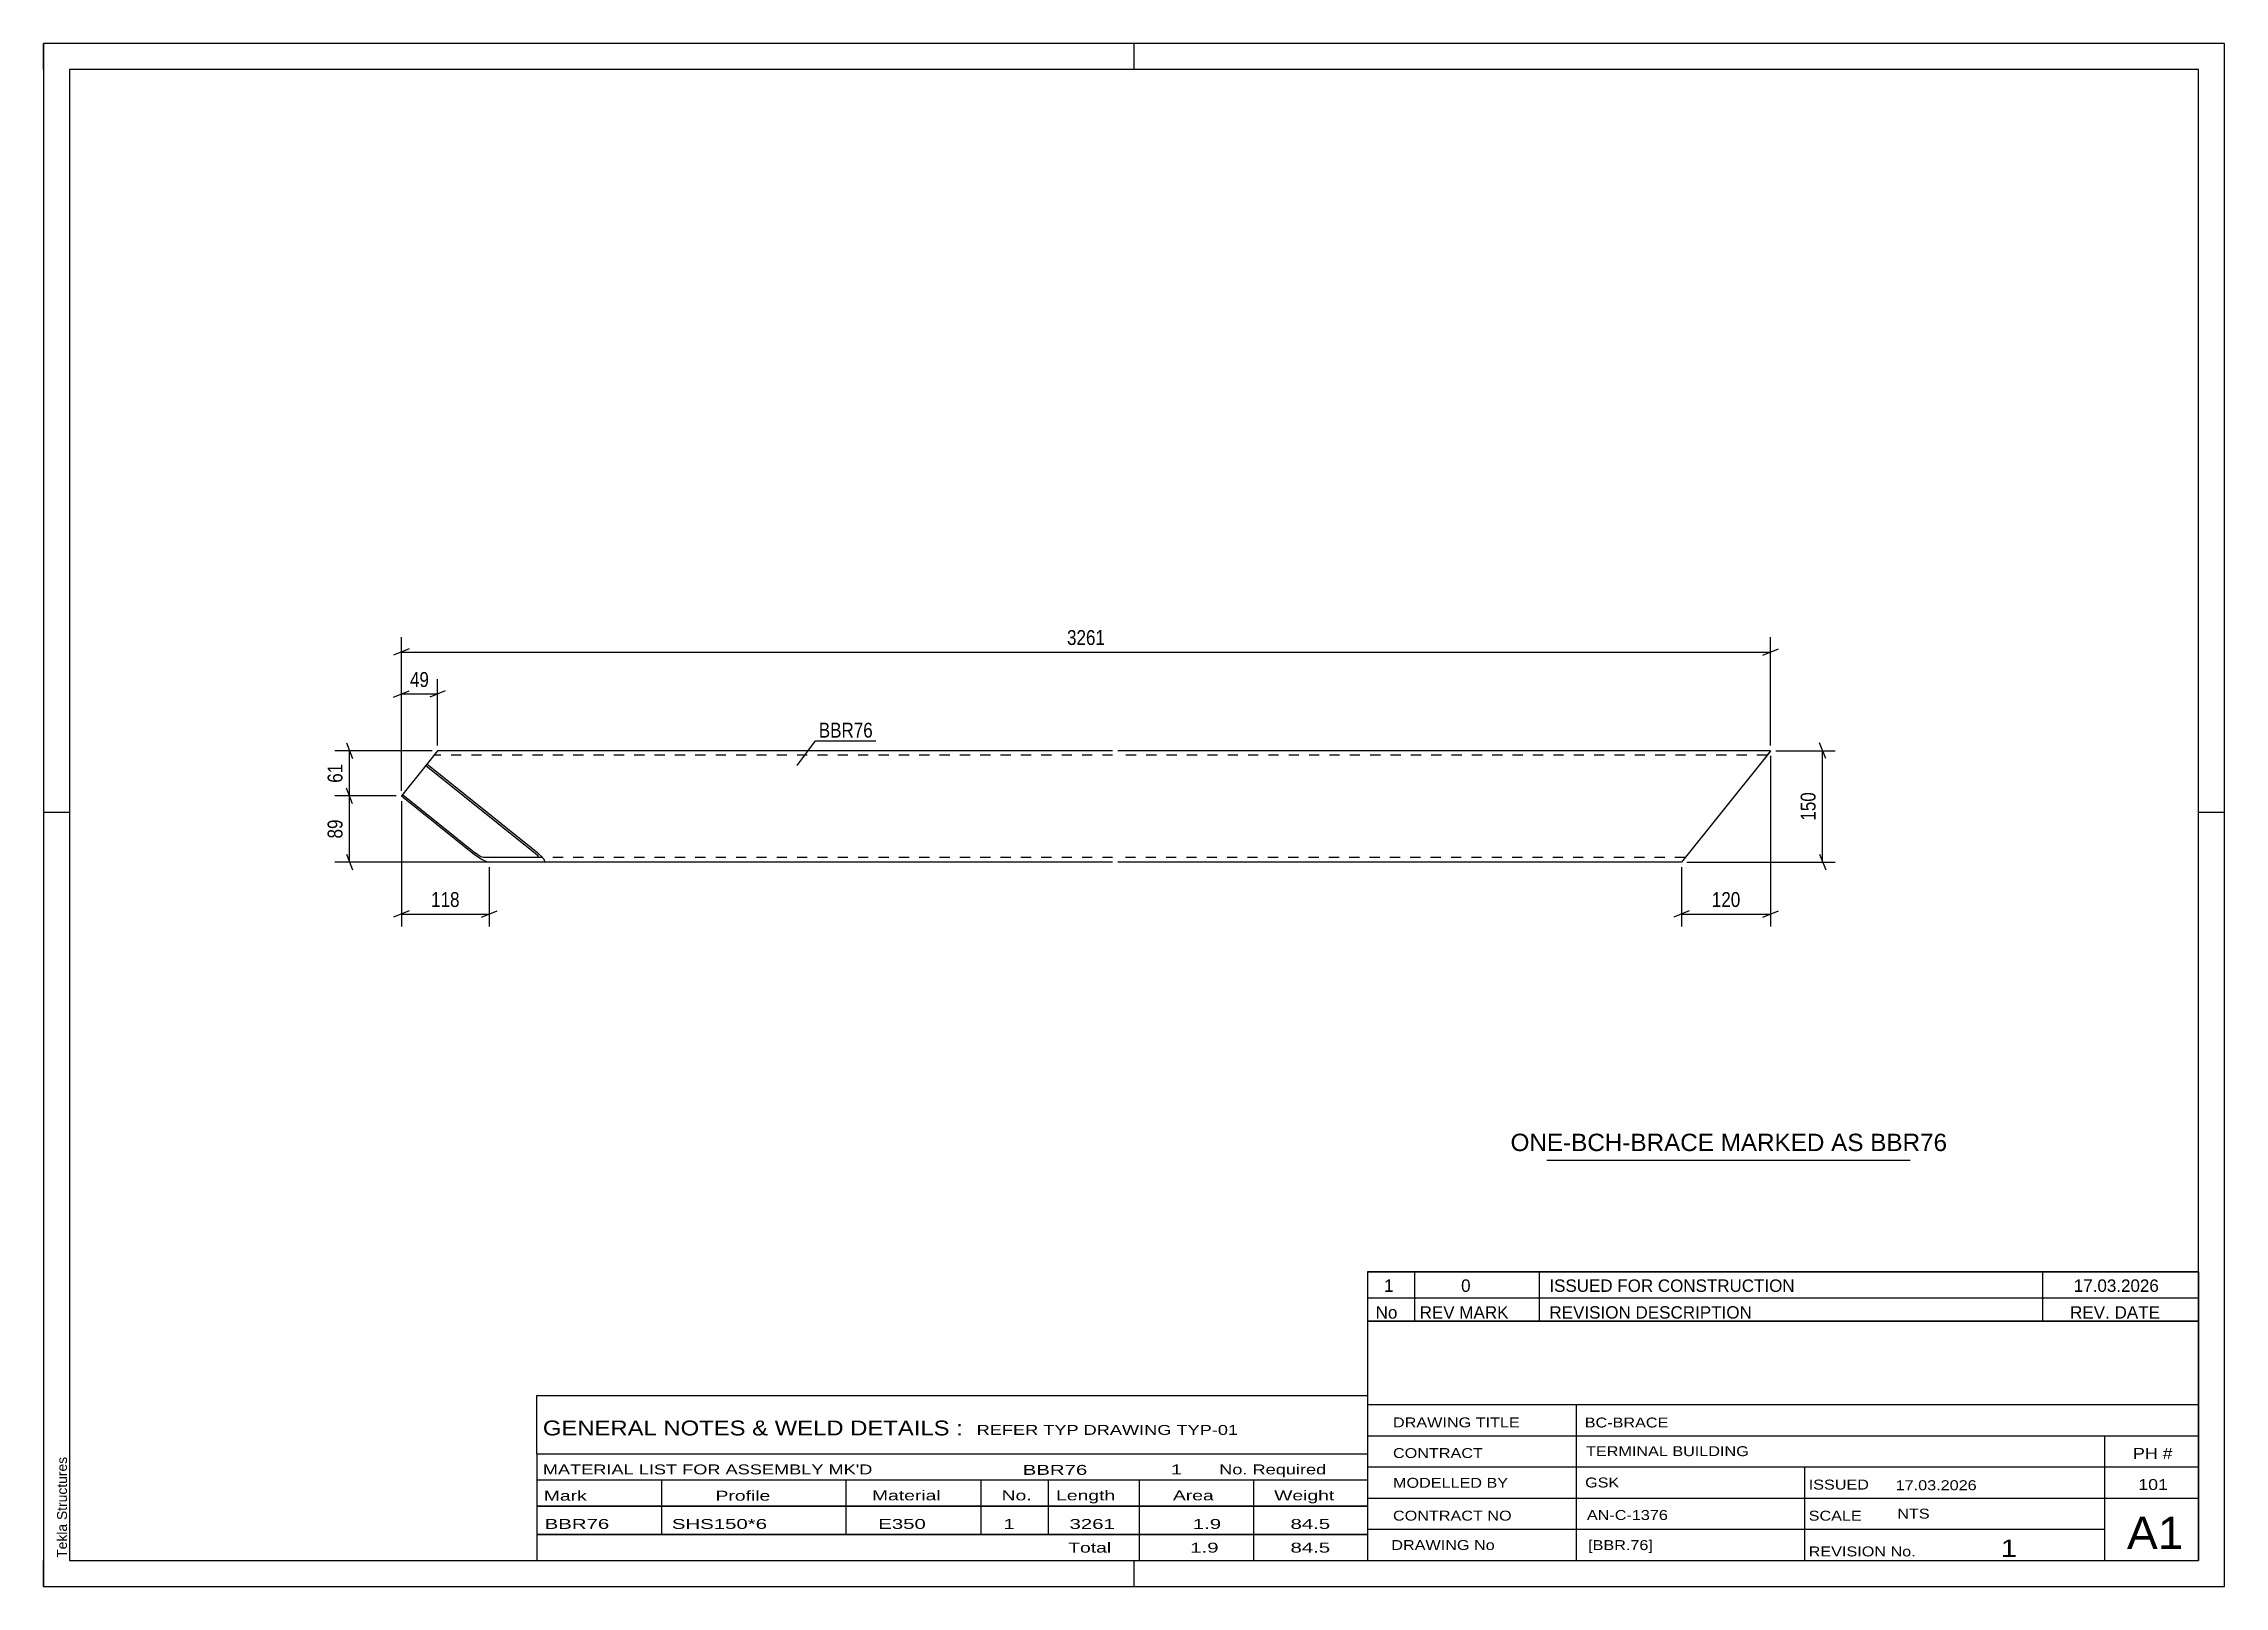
# Model space of a CAD drawing. Header units: millimetres. Extents: x 0 to 420, y 0 to 297.
import ezdxf

# ---------------------------------------------------------------- set-up
doc = ezdxf.new("R2010")
doc.units = ezdxf.units.MM
doc.linetypes.add('DXK_LINE_DOT2', pattern=[3.9198, 1.9599, -1.9599])
doc.styles.add('Arial', font='ARIAL.TTF', dxfattribs={"height": 0.2})
doc.styles.add('Arial Narrow', font='ARIALN.TTF', dxfattribs={"height": 0.2})

# ---------------------------------------------------------------- blocks, each defined once
blk = doc.blocks.new('Unknown-580636929-1162')
at = {"color": 5, "linetype": 'Continuous'}
for p, q in [((420, 297), (0, 297)), ((0, 297), (0, 0)), ((0, 292), (0, 297)), ((210, 292), (210, 297)), ((420, 0), (420, 297)), ((415, 292), (5, 292)), ((5, 292), (5, 5)), ((415, 5), (415, 292)), ((5, 149), (0, 149)), ((420, 149), (415, 149)), ((0, 0), (0, 5)), ((5, 5), (415, 5)), ((210, 0), (210, 5)), ((0, 0), (420, 0))]:
    blk.add_line(p, q, dxfattribs=at)
at = {"color": 174, "linetype": 'Continuous', "style": 'Arial'}
blk.add_text('Tekla Structures', height=1.9102, rotation=90, dxfattribs=at).set_placement((4.5, 5.5))
blk = doc.blocks.new('Part-580636929-1486 - 1480')
at = {"color": 2, "linetype": 'Continuous'}
for p, q in [((75.86, 160.87), (73.59, 158.03)), ((205.87, 160.87), (75.86, 160.87)), ((332.61, 160.87), (206.87, 160.87)), ((332.61, 160.87), (331.24, 159.15)), ((73.59, 158.03), (68.91, 152.18)), ((73.59, 158.03), (94.66, 141.15)), ((95.16, 141.15), (73.79, 158.27)), ((331.24, 159.15), (315.45, 139.44)), ((68.91, 152.18), (82.69, 141.15)), ((69.11, 152.43), (83.19, 141.15)), ((82.69, 141.15), (83.58, 140.49)), ((83.63, 140.82), (83.19, 141.15)), ((83.58, 140.49), (84.49, 139.94)), ((84.09, 140.54), (83.63, 140.82)), ((84.48, 140.36), (84.09, 140.54)), ((84.75, 140.29), (84.48, 140.36)), ((84.49, 139.94), (85.28, 139.57)), ((95.24, 140.29), (84.75, 140.29)), ((85.28, 139.57), (85.83, 139.44)), ((205.87, 139.44), (85.83, 139.44)), ((94.66, 141.15), (95.04, 140.82)), ((95.04, 140.82), (95.27, 140.54)), ((95.91, 140.49), (95.16, 141.15)), ((95.34, 140.36), (95.24, 140.29)), ((95.27, 140.54), (95.34, 140.36)), ((96.38, 139.94), (95.91, 140.49)), ((96.31, 139.44), (96.52, 139.57)), ((96.52, 139.57), (96.38, 139.94)), ((315.45, 139.44), (206.87, 139.44))]:
    blk.add_line(p, q, dxfattribs=at)
at = {"color": 7, "linetype": 'DXK_LINE_DOT2'}
for p, q in [((205.87, 160.01), (75.18, 160.01)), ((331.92, 160.01), (206.87, 160.01)), ((332.5, 160.73), (331.24, 159.15)), ((73.79, 158.27), (69.11, 152.43)), ((205.87, 140.29), (95.24, 140.29)), ((316.13, 140.29), (206.87, 140.29)), ((316.13, 140.29), (316.19, 140.36))]:
    blk.add_line(p, q, dxfattribs=at)
blk = doc.blocks.new('StraightDimension-580636929-1528 - 1480')
at = {"color": 7, "linetype": 'Continuous'}
for p, q in [((74.86, 160.87), (56.06, 160.87)), ((58.31, 162.37), (59.51, 159.37)), ((58.91, 152.18), (58.91, 160.87)), ((67.91, 152.18), (56.06, 152.18)), ((59.51, 150.68), (58.31, 153.68))]:
    blk.add_line(p, q, dxfattribs=at)
at = {"color": 0}
blk.add_wipeout([(58.16, 158.95), (53.96, 158.95), (53.96, 154.1), (58.16, 154.1)], dxfattribs=at)
at = {"color": 3, "style": 'Arial Narrow'}
blk.add_text('61', height=2.863, rotation=90.0002, dxfattribs=at).set_placement((57.56, 154.7))
blk = doc.blocks.new('StraightDimension-580636929-1640 - 1480')
at = {"color": 7, "linetype": 'Continuous'}
for p, q in [((68.91, 153.18), (68.91, 182.73)), ((332.61, 161.87), (332.61, 182.73)), ((70.41, 180.48), (67.41, 179.28)), ((68.91, 179.88), (332.61, 179.88)), ((331.11, 179.28), (334.11, 180.48))]:
    blk.add_line(p, q, dxfattribs=at)
at = {"color": 0}
blk.add_wipeout([(205.02, 180.63), (205.02, 184.83), (196.5, 184.83), (196.5, 180.63)], dxfattribs=at)
at = {"color": 3, "style": 'Arial Narrow'}
blk.add_text('3261', height=2.863, dxfattribs=at).set_placement((197.1, 181.23))
blk = doc.blocks.new('StraightDimension-580636929-1529 - 1480')
at = {"color": 7, "linetype": 'Continuous'}
for p, q in [((67.91, 152.18), (56.06, 152.18)), ((59.51, 150.68), (58.31, 153.68)), ((58.91, 139.44), (58.91, 152.18)), ((96.3, 139.44), (56.06, 139.44)), ((58.31, 140.94), (59.51, 137.94))]:
    blk.add_line(p, q, dxfattribs=at)
at = {"color": 0}
blk.add_wipeout([(58.16, 148.24), (53.96, 148.24), (53.96, 143.38), (58.16, 143.38)], dxfattribs=at)
at = {"color": 3, "style": 'Arial Narrow'}
blk.add_text('89', height=2.863, rotation=90.0002, dxfattribs=at).set_placement((57.56, 143.98))
blk = doc.blocks.new('StraightDimension-580636929-1623 - 1480')
at = {"color": 7, "linetype": 'Continuous'}
for p, q in [((67.41, 171.2), (70.41, 172.4)), ((68.91, 153.18), (68.91, 174.65)), ((77.36, 172.4), (74.36, 171.2)), ((75.86, 161.87), (75.86, 174.65)), ((68.91, 171.8), (75.86, 171.8))]:
    blk.add_line(p, q, dxfattribs=at)
at = {"color": 0}
blk.add_wipeout([(74.82, 172.55), (74.82, 176.75), (69.96, 176.75), (69.96, 172.55)], dxfattribs=at)
at = {"color": 3, "style": 'Arial Narrow'}
blk.add_text('49', height=2.863, dxfattribs=at).set_placement((70.56, 173.15))
blk = doc.blocks.new('StraightDimension-580636929-1615 - 1480')
at = {"color": 7, "linetype": 'Continuous'}
for p, q in [((333.61, 160.87), (345.01, 160.87)), ((343.21, 159.37), (342.01, 162.37)), ((342.61, 139.44), (342.61, 160.87)), ((316.45, 139.44), (345.01, 139.44)), ((342.01, 140.94), (343.21, 137.94))]:
    blk.add_line(p, q, dxfattribs=at)
at = {"color": 0}
blk.add_wipeout([(341.86, 153.49), (337.66, 153.49), (337.66, 146.81), (341.86, 146.81)], dxfattribs=at)
at = {"color": 3, "style": 'Arial Narrow'}
blk.add_text('150', height=2.863, rotation=90.0002, dxfattribs=at).set_placement((341.26, 147.41))
blk = doc.blocks.new('StraightDimension-580636929-1631 - 1480')
at = {"color": 7, "linetype": 'Continuous'}
for p, q in [((332.61, 159.87), (332.61, 127.04)), ((315.45, 138.44), (315.45, 127.04)), ((316.95, 130.04), (313.95, 128.84)), ((315.45, 129.44), (332.61, 129.44)), ((331.11, 128.84), (334.11, 130.04))]:
    blk.add_line(p, q, dxfattribs=at)
at = {"color": 0}
blk.add_wipeout([(327.37, 130.19), (327.37, 134.39), (320.69, 134.39), (320.69, 130.19)], dxfattribs=at)
at = {"color": 3, "style": 'Arial Narrow'}
blk.add_text('120', height=2.863, dxfattribs=at).set_placement((321.29, 130.79))
blk = doc.blocks.new('StraightDimension-580636929-1956 - 1480')
at = {"color": 7, "linetype": 'Continuous'}
for p, q in [((68.91, 151.18), (68.91, 127.04)), ((85.83, 138.44), (85.83, 127.04)), ((70.41, 130.04), (67.41, 128.84)), ((68.91, 129.44), (85.83, 129.44)), ((84.33, 128.84), (87.33, 130.04))]:
    blk.add_line(p, q, dxfattribs=at)
at = {"color": 0}
blk.add_wipeout([(80.71, 130.19), (80.71, 134.39), (74.03, 134.39), (74.03, 130.19)], dxfattribs=at)
at = {"color": 3, "style": 'Arial Narrow'}
blk.add_text('118', height=2.863, dxfattribs=at).set_placement((74.63, 130.79))
blk = doc.blocks.new('Unknown-580636929-2031')
at = {"color": 7, "linetype": 'Continuous'}
for p, q in [((255, 51.05), (255, 5)), ((255, 51.05), (415, 51.05)), ((415, 51), (415, 5)), ((255, 35), (415, 35)), ((295.14, 35), (295.14, 5)), ((255, 29), (415, 29)), ((397, 5.05), (397, 29.05)), ((255, 23), (415, 23)), ((339.14, 23), (339.14, 5)), ((255, 17), (415, 17)), ((255, 11), (397, 11)), ((255, 5), (415, 5))]:
    blk.add_line(p, q, dxfattribs=at)
at = {"color": 7, "style": 'Arial Narrow'}
for s, height, width, p in [('DRAWING TITLE', 1.9089, 1.425378, (259.88, 30.61)), ('BC-BRACE', 1.909, 1.425378, (296.81, 30.59)), ('CONTRACT', 1.909, 1.425378, (259.88, 24.71)), ('TERMINAL BUILDING', 1.9089, 1.425378, (297.06, 25.07)), ('MODELLED BY', 1.9089, 1.425378, (259.88, 18.98)), ('GSK', 1.909, 1.425378, (296.88, 19.04)), ('ISSUED', 1.909, 1.425378, (339.94, 18.64)), ('17.03.2026', 1.909, 1.425378, (356.69, 18.52)), ('CONTRACT NO', 1.9089, 1.425378, (259.88, 12.66)), ('AN-C-1376', 1.909, 1.425378, (297.23, 12.78)), ('SCALE', 1.909, 1.425378, (339.94, 12.65)), ('A1', 6.204, 1.25, (401.24, 7.2)), ('DRAWING No', 1.909, 1.425378, (259.56, 7)), ('[BBR.76]', 1.909, 1.425378, (297.46, 6.99)), ('1', 3.34, 1.5, (376.91, 5.68)), ('REVISION No.', 1.9089, 1.425378, (339.94, 5.77))]:
    blk.add_text(s, height=height, dxfattribs=dict(at, width=width)).set_placement(p)
at = {"color": 7, "linetype": 'Continuous', "style": 'Arial Narrow'}
for s, height, width, p in [('PH #', 2.1, 1.42538, (402.4, 24.55)), ('101', 2.1, 1.42538, (403.41, 18.55)), ('NTS', 1.909, 1.425378, (357, 13.05))]:
    blk.add_text(s, height=height, dxfattribs=dict(at, width=width)).set_placement(p)
blk = doc.blocks.new('Unknown-580636929-2032')
at = {"color": 7, "linetype": 'Continuous'}
for p, q in [((255, 60.55), (415, 60.55)), ((415, 60.55), (255, 60.55)), ((255, 60.55), (255, 55.55)), ((264, 60.55), (264, 55.55)), ((288, 60.55), (288, 55.55)), ((385, 60.55), (385, 55.55)), ((415, 60.55), (415, 55.55)), ((255, 55.55), (415, 55.55)), ((255, 55.55), (255, 51.05)), ((255, 55.55), (415, 55.55)), ((264, 55.55), (264, 51.05)), ((288, 55.55), (288, 51.05)), ((385, 55.55), (385, 51.05)), ((415, 55.55), (415, 51.05)), ((415, 51.05), (255, 51.05))]:
    blk.add_line(p, q, dxfattribs=at)
at = {"color": 7, "linetype": 'Continuous', "style": 'Arial Narrow'}
for s, height, width, p in [('1', 2.39, 1.196471, (258.16, 56.7)), ('0', 2.39, 1.196471, (273, 56.7)), ('ISSUED FOR CONSTRUCTION', 2.3861, 1.196471, (290, 56.7)), ('17.03.2026', 2.386, 1.196471, (391, 56.7)), ('No', 2.386, 1.2, (256.54, 51.55)), ('REV MARK', 2.386, 1.2, (265, 51.55)), ('REVISION DESCRIPTION', 2.3861, 1.2, (290, 51.55)), ('REV. DATE', 2.386, 1.2, (390.28, 51.55))]:
    blk.add_text(s, height=height, dxfattribs=dict(at, width=width)).set_placement(p)
blk = doc.blocks.new('Unknown-580636929-2033')
at = {"color": 7, "linetype": 'Continuous'}
for p, q in [((95, 36.75), (255, 36.75)), ((95, 25.5), (95, 36.75)), ((255, 36.75), (255, 25.5)), ((95, 25.5), (255, 25.5)), ((95, 25.5), (95, 20.5)), ((255, 25.5), (255, 20.5)), ((95, 20.5), (255, 20.5)), ((95, 20.5), (95, 15.5)), ((119, 20.5), (119, 15.5)), ((154.5, 20.5), (154.5, 15.5)), ((180.5, 20.5), (180.5, 15.5)), ((193.5, 20.5), (193.5, 15.5)), ((211, 20.5), (211, 15.5)), ((233, 20.5), (233, 15.5)), ((255, 20.5), (255, 15.5)), ((95, 15.5), (255, 15.5)), ((95, 15.45), (95, 10.05)), ((95, 15.45), (255, 15.45)), ((119, 15.5), (119, 10)), ((154.5, 15.5), (154.5, 10)), ((180.5, 15.5), (180.5, 10)), ((193.5, 15.5), (193.5, 10)), ((211, 15.5), (211, 10)), ((233, 15.5), (233, 10)), ((255, 15.45), (255, 10.05)), ((95, 10.05), (255, 10.05)), ((95, 10), (255, 10)), ((95, 10), (95, 5)), ((211, 10), (211, 5)), ((233, 10), (233, 5)), ((255, 10), (255, 5)), ((95, 5), (255, 5))]:
    blk.add_line(p, q, dxfattribs=at)
at = {"color": 7, "style": 'Arial Narrow'}
for s, height, width, p in [('GENERAL NOTES & WELD DETAILS :', 2.8633, 1.4, (96.15, 29.06)), ('REFER TYP DRAWING TYP-01', 1.9089, 1.6, (179.7, 29.16)), ("MATERIAL LIST FOR ASSEMBLY MK'D", 1.9089, 1.6, (96.15, 21.56)), ('BBR76', 1.909, 1.794707, (188.57, 21.47)), ('1', 1.91, 1.794707, (217.08, 21.56)), ('No. Required', 1.9089, 1.6, (226.41, 21.56)), ('Mark', 1.909, 1.7, (96.34, 16.5)), ('Profile', 1.909, 1.7, (129.41, 16.5)), ('Material', 1.909, 1.7, (159.54, 16.56)), ('No.', 1.909, 1.7, (184.5, 16.56)), ('Length', 1.909, 1.7, (195, 16.56)), ('Area', 1.909, 1.7, (217.5, 16.56)), ('Weight', 1.909, 1.7, (237, 16.56))]:
    blk.add_text(s, height=height, dxfattribs=dict(at, width=width)).set_placement(p)
at = {"color": 7, "linetype": 'Continuous', "style": 'Arial Narrow'}
for s, height, width, p in [('BBR76', 1.909, 1.794707, (96.5, 11.06)), ('SHS150*6', 1.909, 1.794707, (121, 11.06)), ('E350', 1.909, 1.794707, (160.74, 11.06)), ('1', 1.91, 1.794707, (184.86, 11.06)), ('3261', 1.909, 1.794707, (197.58, 11.06)), ('1.9', 1.909, 1.794707, (221.32, 11.06)), ('84.5', 1.909, 1.794707, (240.14, 11.06)), ('Total', 1.909, 1.7, (197.33, 6.5)), ('1.9', 1.909, 1.794707, (220.83, 6.5)), ('84.5', 1.909, 1.794707, (240.14, 6.5))]:
    blk.add_text(s, height=height, dxfattribs=dict(at, width=width)).set_placement(p)
blk = doc.blocks.new('Unknown-580636929-2034')
at = {"color": 7, "linetype": 'Continuous'}
blk.add_line((289.5, 82.05), (359.5, 82.05), dxfattribs=at)
at = {"color": 7, "style": 'Arial'}
blk.add_text('ONE-BCH-BRACE MARKED AS BBR76', height=3.3428, dxfattribs=at).set_placement((282.52, 83.8))
blk = doc.blocks.new('Mark-580636929-1520 - 1480')
at = {"color": 0}
blk.add_wipeout([(159.7, 163.4), (159.7, 166.4), (149.29, 166.4), (149.29, 163.4)], dxfattribs=at)
blk.add_wipeout([(159.7, 163.4), (159.7, 166.4), (149.29, 166.4), (149.29, 163.4)], dxfattribs=at)
at = {"color": 30, "linetype": 'Continuous'}
for p, q in [((145.1, 158.04), (148.69, 162.8)), ((148.69, 162.8), (160.3, 162.8))]:
    blk.add_line(p, q, dxfattribs=at)
at = {"color": 3, "style": 'Arial Narrow'}
blk.add_text('BBR76', height=2.863, dxfattribs=at).set_placement((149.29, 163.4))

msp = doc.modelspace()

# ---------------------------------------------------------------- block references
for name in ['Unknown-580636929-1162', 'Part-580636929-1486 - 1480', 'Unknown-580636929-2034', 'Unknown-580636929-2032', 'Unknown-580636929-2031', 'Unknown-580636929-2033']:
    msp.add_blockref(name, (0, 0))

# ---------------------------------------------------------------- next in the draw order: block references
msp.add_blockref('StraightDimension-580636929-1528 - 1480', (0, 0))

# ---------------------------------------------------------------- next in the draw order: block references
msp.add_blockref('StraightDimension-580636929-1640 - 1480', (0, 0))

# ---------------------------------------------------------------- next in the draw order: block references
for name in ['Mark-580636929-1520 - 1480', 'StraightDimension-580636929-1615 - 1480', 'StraightDimension-580636929-1529 - 1480']:
    msp.add_blockref(name, (0, 0))

# ---------------------------------------------------------------- next in the draw order: block references
for name in ['StraightDimension-580636929-1623 - 1480', 'StraightDimension-580636929-1631 - 1480']:
    msp.add_blockref(name, (0, 0))

# ---------------------------------------------------------------- next in the draw order: block references
msp.add_blockref('StraightDimension-580636929-1956 - 1480', (0, 0))

doc.saveas('drawing.dxf')
